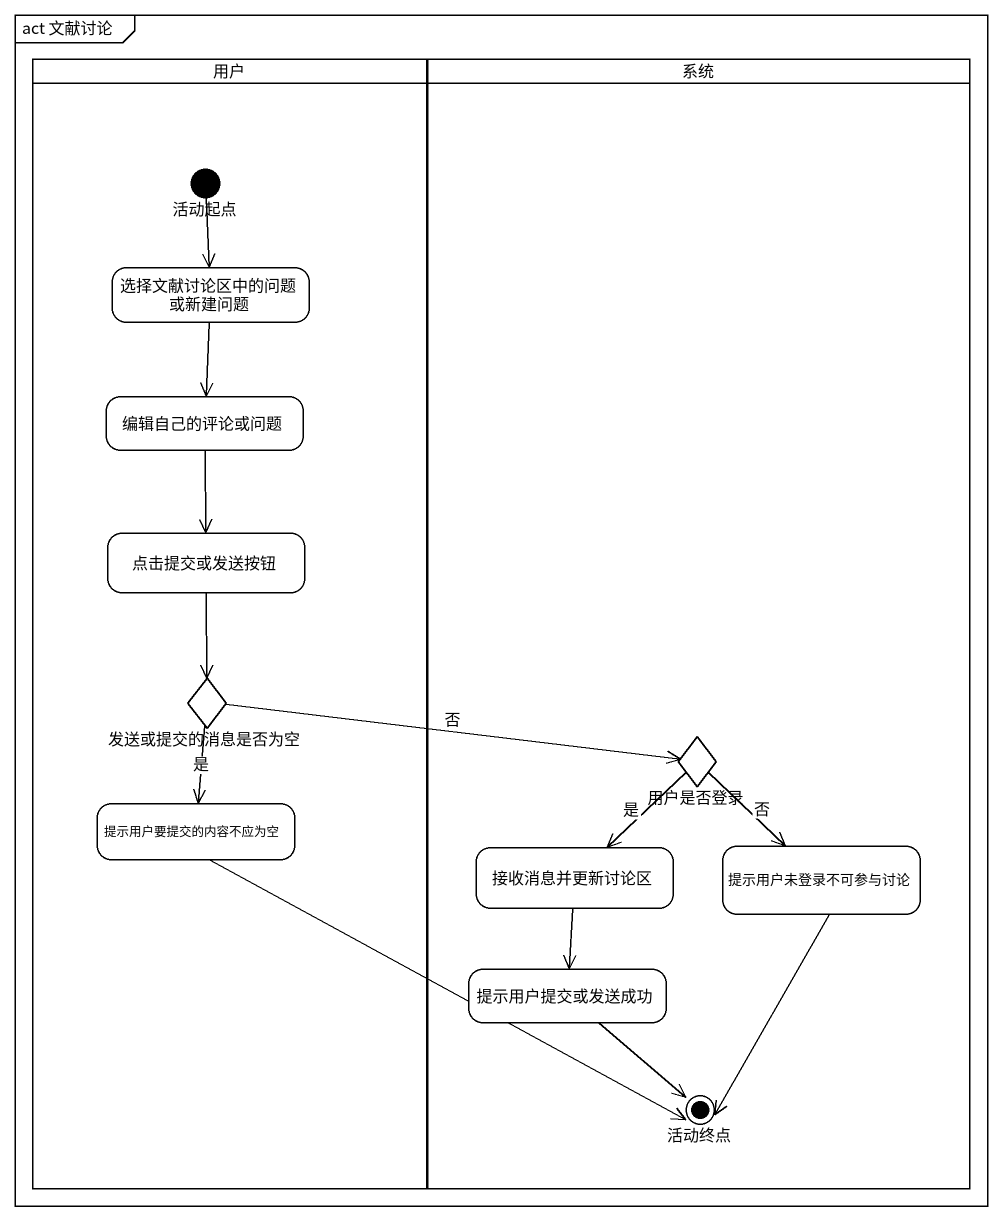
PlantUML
@startuml
mainframe act 文献讨论
hide empty description
state 用户 <<partition>> {
  state 活动起点 <<start>>
  state 选择文献讨论区中的问题或新建问题
  state 编辑自己的评论或问题
  state 点击提交或发送按钮
  state 发送或提交的消息是否为空 <<choice>>
  state 提示用户要提交的内容不应为空
}
state 系统 <<partition>> {
  state 用户是否登录 <<choice>>
  state 接收消息并更新讨论区
  state 提示用户未登录不可参与讨论
  state 提示用户提交或发送成功
  state 活动终点 <<end>>
}
活动起点 --> 选择文献讨论区中的问题或新建问题
选择文献讨论区中的问题或新建问题 --> 编辑自己的评论或问题
编辑自己的评论或问题 --> 点击提交或发送按钮
点击提交或发送按钮 --> 发送或提交的消息是否为空
发送或提交的消息是否为空 -right-> 用户是否登录 : 否
发送或提交的消息是否为空 --> 提示用户要提交的内容不应为空 : 是
用户是否登录 --> 接收消息并更新讨论区 : 是
用户是否登录 --> 提示用户未登录不可参与讨论 : 否
提示用户要提交的内容不应为空 -right-> 活动终点
接收消息并更新讨论区 --> 提示用户提交或发送成功
提示用户未登录不可参与讨论 --> 活动终点
提示用户提交或发送成功 --> 活动终点
@enduml
